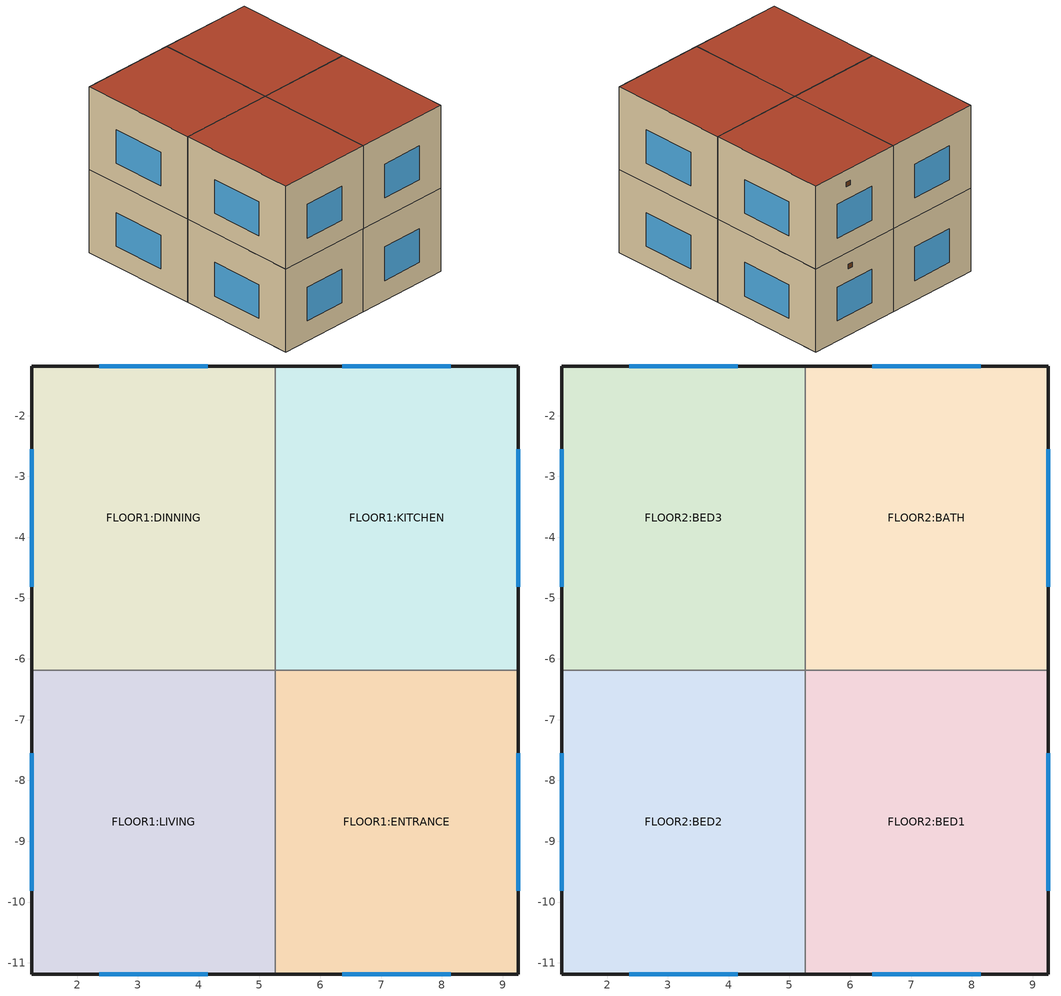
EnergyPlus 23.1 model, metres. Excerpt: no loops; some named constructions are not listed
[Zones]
FLOOR1:KITCHEN
 floor ground (Project ground floor): 9.26,-6.18 5.26,-6.18 5.26,-1.18 9.26,-1.18 z0
 wall outside (Project wall): 9.26,-6.18 9.26,-1.18 5.26,-1.18 z0:3.5
 wall to FLOOR1:DINNING (Project partition): 5.26,-1.18 5.26,-6.18 z0:3.5
 wall to FLOOR1:ENTRANCE (Project partition): 5.26,-6.18 9.26,-6.18 z0:3.5
 window (Dbl Clr 3mm/6mm Air - 1001): 9.26,-4.81 9.26,-2.56 / 8.15,-1.18 6.36,-1.18 z0.84:2.26
 door (Holes and vents): 7.59,-1.18 7.39,-1.18 z2.8:3
FLOOR1:DINNING
 floor ground (Project ground floor): 5.26,-6.18 1.26,-6.18 1.26,-1.18 5.26,-1.18 z0
 wall outside (Project wall): 5.26,-1.18 1.26,-1.18 1.26,-6.18 z0:3.5
 wall to FLOOR1:LIVING (Project partition): 1.26,-6.18 5.26,-6.18 z0:3.5
 window (Dbl Clr 3mm/6mm Air - 1002): 4.15,-1.18 2.36,-1.18 / 1.26,-2.56 1.26,-4.81 z0.84:2.26
FLOOR1:ENTRANCE
 floor ground (Project ground floor): 9.26,-11.18 5.26,-11.18 5.26,-6.18 9.26,-6.18 z0
 wall outside (Project wall): 5.26,-11.18 9.26,-11.18 9.26,-6.18 z0:3.5
 wall to FLOOR1:LIVING (Project partition_Rev): 5.26,-6.18 5.26,-11.18 z0:3.5
 window (Dbl Clr 3mm/6mm Air - 1004): 9.26,-9.81 9.26,-7.56 / 6.36,-11.18 8.15,-11.18 z0.84:2.26
FLOOR1:LIVING
 floor ground (Project ground floor): 5.26,-11.18 1.26,-11.18 1.26,-6.18 5.26,-6.18 z0
 wall outside (Project wall): 1.26,-6.18 1.26,-11.18 5.26,-11.18 z0:3.5
 window (Dbl Clr 3mm/6mm Air - 1003): 1.26,-7.56 1.26,-9.81 / 2.36,-11.18 4.15,-11.18 z0.84:2.26
FLOOR2:BATH
 floor to FLOOR1:KITCHEN (Project internal floor_Reversed_Rev): 9.26,-6.18 5.26,-6.18 5.26,-1.18 9.26,-1.18 z3.5
 wall outside (Project wall): 9.26,-6.18 9.26,-1.18 5.26,-1.18 z3.5:7
 wall to FLOOR2:BED3 (Project partition): 5.26,-1.18 5.26,-6.18 z3.5:7
 wall to FLOOR2:BED1 (Project partition): 5.26,-6.18 9.26,-6.18 z3.5:7
 window (Dbl Clr 3mm/6mm Air - 1005): 9.26,-4.81 9.26,-2.56 / 8.15,-1.18 6.36,-1.18 z4.34:5.76
 door (Holes and vents): 7.69,-1.18 7.49,-1.18 z6.3:6.5
 roof outside (Project flat roof): 5.26,-6.18 9.26,-6.18 9.26,-1.18 5.26,-1.18 z7
FLOOR2:BED3
 floor to FLOOR1:DINNING (Project internal floor_Reversed_Rev): 5.26,-6.18 1.26,-6.18 1.26,-1.18 5.26,-1.18 z3.5
 wall outside (Project wall): 5.26,-1.18 1.26,-1.18 1.26,-6.18 z3.5:7
 wall to FLOOR2:BED2 (Project partition): 1.26,-6.18 5.26,-6.18 z3.5:7
 window (Dbl Clr 3mm/6mm Air - 1006): 4.15,-1.18 2.36,-1.18 / 1.26,-2.56 1.26,-4.81 z4.34:5.76
 roof outside (Project flat roof): 1.26,-6.18 5.26,-6.18 5.26,-1.18 1.26,-1.18 z7
FLOOR2:BED2
 floor to FLOOR1:LIVING (Project internal floor_Reversed_Rev): 5.26,-11.18 1.26,-11.18 1.26,-6.18 5.26,-6.18 z3.5
 wall outside (Project wall): 1.26,-6.18 1.26,-11.18 5.26,-11.18 z3.5:7
 wall to FLOOR2:BED1 (Project partition): 5.26,-11.18 5.26,-6.18 z3.5:7
 window (Dbl Clr 3mm/6mm Air - 1007): 1.26,-7.56 1.26,-9.81 / 2.36,-11.18 4.15,-11.18 z4.34:5.76
 roof outside (Project flat roof): 1.26,-11.18 5.26,-11.18 5.26,-6.18 1.26,-6.18 z7
FLOOR2:BED1
 floor to FLOOR1:ENTRANCE (Project internal floor_Reversed_Rev): 9.26,-11.18 5.26,-11.18 5.26,-6.18 9.26,-6.18 z3.5
 wall outside (Project wall): 5.26,-11.18 9.26,-11.18 9.26,-6.18 z3.5:7
 window (Dbl Clr 3mm/6mm Air - 1008): 9.26,-9.81 9.26,-7.56 / 6.36,-11.18 8.15,-11.18 z4.34:5.76
 roof outside (Project flat roof): 5.26,-11.18 9.26,-11.18 9.26,-6.18 5.26,-6.18 z7
[Construction]
Project internal floor_Reversed: Cast Concrete (Dense)_.1
[Material]
Cast Concrete (Dense)_.1: Rough, .1, 1.4, 2100, 840, 0.9, 0.6, 0.6
[Schedule:Compact]
On 24/7: Any Number, Through: 12/31, For: AllDays, Until: 24:00, 1
20001: Any Number, Through: 12/31, For: Weekdays Weekends SummerDesignDays, Until: 24:00, 22, For: WinterDesignDays, Until: 24:00, 0, For: AllOtherDays, Until: 24:00, 22
20002: Any Number, Through: 12/31, For: Weekdays Weekends SummerDesignDays, Until: 24:00, -.5, For: WinterDesignDays, Until: 24:00, 0, For: AllOtherDays, Until: 24:00, -.5
[AirflowNetwork:MultiZone:Surface:Crack]
DefaultCrack: 1e-11, 0.66, Reference Crack Conditions
FLOOR1:KITCHEN_Ceiling_1_0_0; FLOOR1:DINNING_Ceiling_1_0_0; FLOOR1:LIVING_Ceiling_1_0_0; FLOOR1:ENTRANCE_Ceiling_1_0_0: .018, .7, Reference Crack Conditions
FLOOR1:KITCHEN_Wall_2_0_0; FLOOR1:DINNING_Wall_4_0_0; FLOOR1:LIVING_Wall_4_0_0; FLOOR1:ENTRANCE_Wall_2_0_0; FLOOR2:BATH_Wall_2_0_0; FLOOR2:BED3_Wall_4_0_0; FLOOR2:BED2_Wall_4_0_0; FLOOR2:BED1_Wall_2_0_0: .00143, .7, Reference Crack Conditions
FLOOR1:KITCHEN_Wall_3_0_0; FLOOR2:BATH_Wall_3_0_0: .0011423, .7, Reference Crack Conditions
FLOOR1:KITCHEN_Partition_4_0_0; FLOOR1:LIVING_Partition_2_0_0; FLOOR2:BATH_Partition_4_0_0; FLOOR2:BED2_Partition_2_0_0: .0525, .75, Reference Crack Conditions
FLOOR1:KITCHEN_Partition_5_0_0; FLOOR1:DINNING_Partition_5_0_0; FLOOR2:BATH_Partition_5_0_0; FLOOR2:BED3_Partition_5_0_0: .042, .75, Reference Crack Conditions
FLOOR1:DINNING_Wall_3_0_0; FLOOR1:LIVING_Wall_5_0_0; FLOOR1:ENTRANCE_Wall_5_0_0; FLOOR2:BED3_Wall_3_0_0; FLOOR2:BED2_Wall_5_0_0; FLOOR2:BED1_Wall_5_0_0: .0011463, .7, Reference Crack Conditions
FLOOR2:BATH_Roof_1_0_0; FLOOR2:BED3_Roof_1_0_0; FLOOR2:BED2_Roof_1_0_0; FLOOR2:BED1_Roof_1_0_0: .002, .7, Reference Crack Conditions
[AirflowNetwork:SimulationControl]
VENT: MultizoneWithoutDistribution, Input, OpeningHeight, LowRise, 1000, ZeroNodePressures, .0001, .000001, -0.5, 0, 1
[AirflowNetwork:MultiZone:Zone]
FLOOR1:KITCHEN; FLOOR1:DINNING; FLOOR1:LIVING; FLOOR2:BATH; FLOOR2:BED3; FLOOR2:BED2; FLOOR2:BED1: Temperature, 20001, , , , , , On 24/7
FLOOR1:ENTRANCE: Temperature, 20002, , , , , , On 24/7
[AirflowNetwork:MultiZone:Surface]
FLOOR1:KITCHEN_Ceiling_1_0_0: FLOOR1:KITCHEN_Ceiling_1_0_0, , 1
FLOOR1:KITCHEN_Wall_2_0_0: FLOOR1:KITCHEN_Wall_2_0_0, FLOOR1:KITCHEN_Wall_2_0_0, 1
FLOOR1:KITCHEN_Wall_2_0_0_0_0_0_Win: FLOOR1:KITCHEN_Wall_2_0_0_0_0_0_Win, FLOOR1:KITCHEN_Wall_2_0_0_0_0_0_Win, 1, Temperature, 20001, , , , , , On 24/7
FLOOR1:KITCHEN_Wall_3_0_0: FLOOR1:KITCHEN_Wall_3_0_0, FLOOR1:KITCHEN_Wall_3_0_0, 1
FLOOR1:KITCHEN_Wall_3_0_0_0_0_1_Vent: FLOOR1:KITCHEN Exhaust fan, FLOOR1:KITCHEN_Wall_3_0_0_0_0_1_Vent, 1, Temperature, 20001, , , , , , Kitchen_Fan
FLOOR1:KITCHEN_Wall_3_0_0_1_0_0_Win: FLOOR1:KITCHEN_Wall_3_0_0_1_0_0_Win, FLOOR1:KITCHEN_Wall_3_0_0_1_0_0_Win, 1, Temperature, 20001, , , , , , On 24/7
FLOOR1:KITCHEN_Partition_4_0_0: FLOOR1:KITCHEN_Partition_4_0_0, , 1
FLOOR1:KITCHEN_Partition_5_0_0: FLOOR1:KITCHEN_Partition_5_0_0, , 1
FLOOR1:DINNING_Ceiling_1_0_0: FLOOR1:DINNING_Ceiling_1_0_0, , 1
FLOOR1:DINNING_Wall_3_0_0: FLOOR1:DINNING_Wall_3_0_0, FLOOR1:DINNING_Wall_3_0_0, 1
FLOOR1:DINNING_Wall_3_0_0_0_0_0_Win: FLOOR1:DINNING_Wall_3_0_0_0_0_0_Win, FLOOR1:DINNING_Wall_3_0_0_0_0_0_Win, 1, Temperature, 20001, , , , , , On 24/7
FLOOR1:DINNING_Wall_4_0_0: FLOOR1:DINNING_Wall_4_0_0, FLOOR1:DINNING_Wall_4_0_0, 1
FLOOR1:DINNING_Wall_4_0_0_0_0_0_Win: FLOOR1:DINNING_Wall_4_0_0_0_0_0_Win, FLOOR1:DINNING_Wall_4_0_0_0_0_0_Win, 1, Temperature, 20001, , , , , , On 24/7
FLOOR1:DINNING_Partition_5_0_0: FLOOR1:DINNING_Partition_5_0_0, , 1
FLOOR1:LIVING_Ceiling_1_0_0: FLOOR1:LIVING_Ceiling_1_0_0, , 1
FLOOR1:LIVING_Partition_2_0_0: FLOOR1:LIVING_Partition_2_0_0, , 1
FLOOR1:LIVING_Wall_4_0_0: FLOOR1:LIVING_Wall_4_0_0, FLOOR1:LIVING_Wall_4_0_0, 1
FLOOR1:LIVING_Wall_4_0_0_0_0_0_Win: FLOOR1:LIVING_Wall_4_0_0_0_0_0_Win, FLOOR1:LIVING_Wall_4_0_0_0_0_0_Win, 1, Temperature, 20001, , , , , , On 24/7
FLOOR1:LIVING_Wall_5_0_0: FLOOR1:LIVING_Wall_5_0_0, FLOOR1:LIVING_Wall_5_0_0, 1
FLOOR1:LIVING_Wall_5_0_0_0_0_0_Win: FLOOR1:LIVING_Wall_5_0_0_0_0_0_Win, FLOOR1:LIVING_Wall_5_0_0_0_0_0_Win, 1, Temperature, 20001, , , , , , On 24/7
FLOOR1:ENTRANCE_Ceiling_1_0_0: FLOOR1:ENTRANCE_Ceiling_1_0_0, , 1
FLOOR1:ENTRANCE_Wall_2_0_0: FLOOR1:ENTRANCE_Wall_2_0_0, FLOOR1:ENTRANCE_Wall_2_0_0, 1
FLOOR1:ENTRANCE_Wall_2_0_0_0_0_0_Win: FLOOR1:ENTRANCE_Wall_2_0_0_0_0_0_Win, FLOOR1:ENTRANCE_Wall_2_0_0_0_0_0_Win, 1, Temperature, 20002, , , , , , On 24/7
FLOOR1:ENTRANCE_Wall_5_0_0: FLOOR1:ENTRANCE_Wall_5_0_0, FLOOR1:ENTRANCE_Wall_5_0_0, 1
FLOOR1:ENTRANCE_Wall_5_0_0_0_0_0_Win: FLOOR1:ENTRANCE_Wall_5_0_0_0_0_0_Win, FLOOR1:ENTRANCE_Wall_5_0_0_0_0_0_Win, 1, Temperature, 20002, , , , , , On 24/7
FLOOR2:BATH_Roof_1_0_0: FLOOR2:BATH_Roof_1_0_0, FLOOR2:BATH_Roof_1_0_0, 1
FLOOR2:BATH_Wall_2_0_0: FLOOR2:BATH_Wall_2_0_0, FLOOR2:BATH_Wall_2_0_0, 1
FLOOR2:BATH_Wall_2_0_0_0_0_0_Win: FLOOR2:BATH_Wall_2_0_0_0_0_0_Win, FLOOR2:BATH_Wall_2_0_0_0_0_0_Win, 1, Temperature, 20001, , , , , , On 24/7
FLOOR2:BATH_Wall_3_0_0: FLOOR2:BATH_Wall_3_0_0, FLOOR2:BATH_Wall_3_0_0, 1
FLOOR2:BATH_Wall_3_0_0_0_0_1_Vent: FLOOR2:BATH Exhaust fan, FLOOR2:BATH_Wall_3_0_0_0_0_1_Vent, 1, Temperature, 20001, , , , , , Bath_Fan
FLOOR2:BATH_Wall_3_0_0_1_0_0_Win: FLOOR2:BATH_Wall_3_0_0_1_0_0_Win, FLOOR2:BATH_Wall_3_0_0_1_0_0_Win, 1, Temperature, 20001, , , , , , On 24/7
FLOOR2:BATH_Partition_4_0_0: FLOOR2:BATH_Partition_4_0_0, , 1
FLOOR2:BATH_Partition_5_0_0: FLOOR2:BATH_Partition_5_0_0, , 1
FLOOR2:BED3_Roof_1_0_0: FLOOR2:BED3_Roof_1_0_0, FLOOR2:BED3_Roof_1_0_0, 1
FLOOR2:BED3_Wall_3_0_0: FLOOR2:BED3_Wall_3_0_0, FLOOR2:BED3_Wall_3_0_0, 1
FLOOR2:BED3_Wall_3_0_0_0_0_0_Win: FLOOR2:BED3_Wall_3_0_0_0_0_0_Win, FLOOR2:BED3_Wall_3_0_0_0_0_0_Win, 1, Temperature, 20001, , , , , , On 24/7
FLOOR2:BED3_Wall_4_0_0: FLOOR2:BED3_Wall_4_0_0, FLOOR2:BED3_Wall_4_0_0, 1
FLOOR2:BED3_Wall_4_0_0_0_0_0_Win: FLOOR2:BED3_Wall_4_0_0_0_0_0_Win, FLOOR2:BED3_Wall_4_0_0_0_0_0_Win, 1, Temperature, 20001, , , , , , On 24/7
FLOOR2:BED3_Partition_5_0_0: FLOOR2:BED3_Partition_5_0_0, , 1
FLOOR2:BED2_Roof_1_0_0: FLOOR2:BED2_Roof_1_0_0, FLOOR2:BED2_Roof_1_0_0, 1
FLOOR2:BED2_Partition_2_0_0: FLOOR2:BED2_Partition_2_0_0, , 1
FLOOR2:BED2_Wall_4_0_0: FLOOR2:BED2_Wall_4_0_0, FLOOR2:BED2_Wall_4_0_0, 1
FLOOR2:BED2_Wall_4_0_0_0_0_0_Win: FLOOR2:BED2_Wall_4_0_0_0_0_0_Win, FLOOR2:BED2_Wall_4_0_0_0_0_0_Win, 1, Temperature, 20001, , , , , , On 24/7
FLOOR2:BED2_Wall_5_0_0: FLOOR2:BED2_Wall_5_0_0, FLOOR2:BED2_Wall_5_0_0, 1
FLOOR2:BED2_Wall_5_0_0_0_0_0_Win: FLOOR2:BED2_Wall_5_0_0_0_0_0_Win, FLOOR2:BED2_Wall_5_0_0_0_0_0_Win, 1, Temperature, 20001, , , , , , On 24/7
FLOOR2:BED1_Roof_1_0_0: FLOOR2:BED1_Roof_1_0_0, FLOOR2:BED1_Roof_1_0_0, 1
FLOOR2:BED1_Wall_2_0_0: FLOOR2:BED1_Wall_2_0_0, FLOOR2:BED1_Wall_2_0_0, 1
FLOOR2:BED1_Wall_2_0_0_0_0_0_Win: FLOOR2:BED1_Wall_2_0_0_0_0_0_Win, FLOOR2:BED1_Wall_2_0_0_0_0_0_Win, 1, Temperature, 20001, , , , , , On 24/7
FLOOR2:BED1_Wall_5_0_0: FLOOR2:BED1_Wall_5_0_0, FLOOR2:BED1_Wall_5_0_0, 1
FLOOR2:BED1_Wall_5_0_0_0_0_0_Win: FLOOR2:BED1_Wall_5_0_0_0_0_0_Win, FLOOR2:BED1_Wall_5_0_0_0_0_0_Win, 1, Temperature, 20001, , , , , , On 24/7
[AirflowNetwork:MultiZone:ExternalNode]
FLOOR1:KITCHEN_Wall_2_0_0: 2.33, FLOOR1:KITCHEN_Wall_2_0_0
FLOOR1:KITCHEN_Wall_2_0_0_0_0_0_Win: 2.07, FLOOR1:KITCHEN_Wall_2_0_0_0_0_0_Win
FLOOR1:KITCHEN_Wall_3_0_0: 2.33, FLOOR1:KITCHEN_Wall_3_0_0
FLOOR1:KITCHEN_Wall_3_0_0_0_0_1_Vent: 3.87, FLOOR1:KITCHEN_Wall_3_0_0_0_0_1_Vent
FLOOR1:KITCHEN_Wall_3_0_0_1_0_0_Win: 2.07, FLOOR1:KITCHEN_Wall_3_0_0_1_0_0_Win
FLOOR1:DINNING_Wall_3_0_0: 2.33, FLOOR1:DINNING_Wall_3_0_0
FLOOR1:DINNING_Wall_3_0_0_0_0_0_Win: 2.07, FLOOR1:DINNING_Wall_3_0_0_0_0_0_Win
FLOOR1:DINNING_Wall_4_0_0: 2.33, FLOOR1:DINNING_Wall_4_0_0
FLOOR1:DINNING_Wall_4_0_0_0_0_0_Win: 2.07, FLOOR1:DINNING_Wall_4_0_0_0_0_0_Win
FLOOR1:LIVING_Wall_4_0_0: 2.33, FLOOR1:LIVING_Wall_4_0_0
FLOOR1:LIVING_Wall_4_0_0_0_0_0_Win: 2.07, FLOOR1:LIVING_Wall_4_0_0_0_0_0_Win
FLOOR1:LIVING_Wall_5_0_0: 2.33, FLOOR1:LIVING_Wall_5_0_0
FLOOR1:LIVING_Wall_5_0_0_0_0_0_Win: 2.07, FLOOR1:LIVING_Wall_5_0_0_0_0_0_Win
FLOOR1:ENTRANCE_Wall_2_0_0: 2.33, FLOOR1:ENTRANCE_Wall_2_0_0
FLOOR1:ENTRANCE_Wall_2_0_0_0_0_0_Win: 2.07, FLOOR1:ENTRANCE_Wall_2_0_0_0_0_0_Win
FLOOR1:ENTRANCE_Wall_5_0_0: 2.33, FLOOR1:ENTRANCE_Wall_5_0_0
FLOOR1:ENTRANCE_Wall_5_0_0_0_0_0_Win: 2.07, FLOOR1:ENTRANCE_Wall_5_0_0_0_0_0_Win
FLOOR2:BATH_Roof_1_0_0: 9.33, FLOOR2:BATH_Roof_1_0_0
FLOOR2:BATH_Wall_2_0_0: 7, FLOOR2:BATH_Wall_2_0_0
FLOOR2:BATH_Wall_2_0_0_0_0_0_Win: 6.73, FLOOR2:BATH_Wall_2_0_0_0_0_0_Win
FLOOR2:BATH_Wall_3_0_0: 7, FLOOR2:BATH_Wall_3_0_0
FLOOR2:BATH_Wall_3_0_0_0_0_1_Vent: 8.53, FLOOR2:BATH_Wall_3_0_0_0_0_1_Vent
FLOOR2:BATH_Wall_3_0_0_1_0_0_Win: 6.73, FLOOR2:BATH_Wall_3_0_0_1_0_0_Win
FLOOR2:BED3_Roof_1_0_0: 9.33, FLOOR2:BED3_Roof_1_0_0
FLOOR2:BED3_Wall_3_0_0: 7, FLOOR2:BED3_Wall_3_0_0
FLOOR2:BED3_Wall_3_0_0_0_0_0_Win: 6.73, FLOOR2:BED3_Wall_3_0_0_0_0_0_Win
FLOOR2:BED3_Wall_4_0_0: 7, FLOOR2:BED3_Wall_4_0_0
FLOOR2:BED3_Wall_4_0_0_0_0_0_Win: 6.73, FLOOR2:BED3_Wall_4_0_0_0_0_0_Win
FLOOR2:BED2_Roof_1_0_0: 9.33, FLOOR2:BED2_Roof_1_0_0
FLOOR2:BED2_Wall_4_0_0: 7, FLOOR2:BED2_Wall_4_0_0
FLOOR2:BED2_Wall_4_0_0_0_0_0_Win: 6.73, FLOOR2:BED2_Wall_4_0_0_0_0_0_Win
FLOOR2:BED2_Wall_5_0_0: 7, FLOOR2:BED2_Wall_5_0_0
FLOOR2:BED2_Wall_5_0_0_0_0_0_Win: 6.73, FLOOR2:BED2_Wall_5_0_0_0_0_0_Win
FLOOR2:BED1_Roof_1_0_0: 9.33, FLOOR2:BED1_Roof_1_0_0
FLOOR2:BED1_Wall_2_0_0: 7, FLOOR2:BED1_Wall_2_0_0
FLOOR2:BED1_Wall_2_0_0_0_0_0_Win: 6.73, FLOOR2:BED1_Wall_2_0_0_0_0_0_Win
FLOOR2:BED1_Wall_5_0_0: 7, FLOOR2:BED1_Wall_5_0_0
FLOOR2:BED1_Wall_5_0_0_0_0_0_Win: 6.73, FLOOR2:BED1_Wall_5_0_0_0_0_0_Win
[AirflowNetwork:MultiZone:WindPressureCoefficientValues]
FLOOR1:KITCHEN_Wall_2_0_0; FLOOR1:KITCHEN_Wall_2_0_0_0_0_0_Win; FLOOR1:ENTRANCE_Wall_2_0_0; FLOOR1:ENTRANCE_Wall_2_0_0_0_0_0_Win; FLOOR2:BATH_Wall_2_0_0; FLOOR2:BATH_Wall_2_0_0_0_0_0_Win; FLOOR2:BED1_Wall_2_0_0; FLOOR2:BED1_Wall_2_0_0_0_0_0_Win: Cp Data, -.3, .1, .4, .1, -.3, -.35, -.2, -.35
FLOOR1:KITCHEN_Wall_3_0_0; FLOOR1:KITCHEN_Wall_3_0_0_0_0_1_Vent; FLOOR1:KITCHEN_Wall_3_0_0_1_0_0_Win; FLOOR1:DINNING_Wall_3_0_0; FLOOR1:DINNING_Wall_3_0_0_0_0_0_Win; FLOOR2:BATH_Wall_3_0_0; FLOOR2:BATH_Wall_3_0_0_0_0_1_Vent; FLOOR2:BATH_Wall_3_0_0_1_0_0_Win; FLOOR2:BED3_Wall_3_0_0; FLOOR2:BED3_Wall_3_0_0_0_0_0_Win: Cp Data, .4, .1, -.3, -.35, -.2, -.35, -.3, .1
FLOOR1:DINNING_Wall_4_0_0; FLOOR1:DINNING_Wall_4_0_0_0_0_0_Win; FLOOR1:LIVING_Wall_4_0_0; FLOOR1:LIVING_Wall_4_0_0_0_0_0_Win; FLOOR2:BED3_Wall_4_0_0; FLOOR2:BED3_Wall_4_0_0_0_0_0_Win; FLOOR2:BED2_Wall_4_0_0; FLOOR2:BED2_Wall_4_0_0_0_0_0_Win: Cp Data, -.3, -.35, -.2, -.35, -.3, .1, .4, .1
FLOOR1:LIVING_Wall_5_0_0; FLOOR1:LIVING_Wall_5_0_0_0_0_0_Win; FLOOR1:ENTRANCE_Wall_5_0_0; FLOOR1:ENTRANCE_Wall_5_0_0_0_0_0_Win; FLOOR2:BED2_Wall_5_0_0; FLOOR2:BED2_Wall_5_0_0_0_0_0_Win; FLOOR2:BED1_Wall_5_0_0; FLOOR2:BED1_Wall_5_0_0_0_0_0_Win: Cp Data, -.2, -.35, -.3, .1, .4, .1, -.3, -.35
FLOOR2:BATH_Roof_1_0_0; FLOOR2:BED3_Roof_1_0_0; FLOOR2:BED2_Roof_1_0_0; FLOOR2:BED1_Roof_1_0_0: Cp Data, -.6, -.5, -.4, -.5, -.6, -.5, -.4, -.5
[AirflowNetwork:MultiZone:Component:DetailedOpening]
FLOOR1:KITCHEN_Wall_2_0_0_0_0_0_Win; FLOOR1:KITCHEN_Wall_3_0_0_1_0_0_Win; FLOOR1:DINNING_Wall_3_0_0_0_0_0_Win; FLOOR1:DINNING_Wall_4_0_0_0_0_0_Win; FLOOR1:LIVING_Wall_4_0_0_0_0_0_Win; FLOOR1:LIVING_Wall_5_0_0_0_0_0_Win; FLOOR1:ENTRANCE_Wall_2_0_0_0_0_0_Win; FLOOR1:ENTRANCE_Wall_5_0_0_0_0_0_Win; FLOOR2:BATH_Wall_2_0_0_0_0_0_Win; FLOOR2:BATH_Wall_3_0_0_1_0_0_Win; FLOOR2:BED3_Wall_3_0_0_0_0_0_Win; FLOOR2:BED3_Wall_4_0_0_0_0_0_Win; FLOOR2:BED2_Wall_4_0_0_0_0_0_Win; FLOOR2:BED2_Wall_5_0_0_0_0_0_Win; FLOOR2:BED1_Wall_2_0_0_0_0_0_Win; FLOOR2:BED1_Wall_5_0_0_0_0_0_Win: .00014, .65, NonPivoted, 0, 2, 0, 0.65, 0, 1, 0, 1, 0.65, .05, 1, 0, 0, 0, 0, 0, 0, 0, 0, 0, 0, 0
[AirflowNetwork:MultiZone:Component:ZoneExhaustFan]
FLOOR1:KITCHEN Exhaust fan; FLOOR2:BATH Exhaust fan: .0056719, .66, Reference Crack Conditions
[AirflowNetwork:MultiZone:ReferenceCrackConditions]
Reference Crack Conditions: 20, 101320, 0.005
[AirflowNetwork:MultiZone:WindPressureCoefficientArray]
Cp Data: 0, 45, 90, 135, 180, 225, 270, 315
